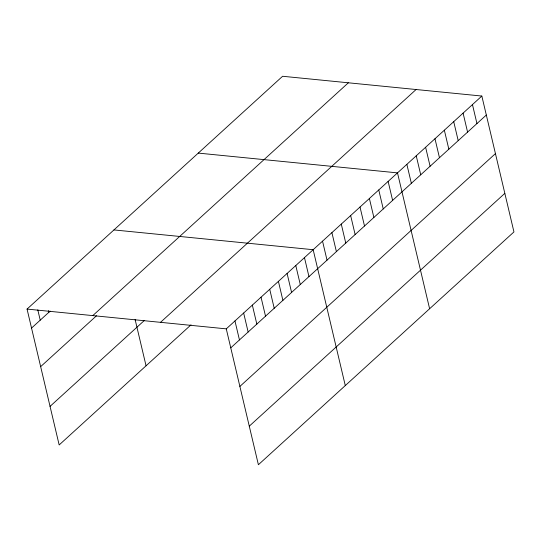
<?xml version="1.0" encoding="UTF-8"?>
<svg xmlns="http://www.w3.org/2000/svg" width="541" height="541" viewBox="0 0 541 541"><rect width="100%" height="100%" fill="white"/><g stroke="black" fill="none" stroke-linecap="round" stroke-linejoin="round"><path stroke-width="0.81" d="M191.034 324.823L59.165 444.952L27.05 309.08L282.605 76.267L481.835 96.048L513.95 231.92L258.395 464.733L226.273 328.86L481.835 96.048M31.54 328.076L50.157 311.109M92.795 315.606L348.35 82.8M40.656 366.642L96.514 315.755M50.049 406.379L144.433 320.394M160.528 322.335L416.09 89.522M230.764 347.849L486.318 115.037M239.886 386.423L495.441 153.61M249.279 426.159L504.834 193.347M198.27 153.096L397.5 172.877L429.615 308.749M113.941 229.925L313.165 249.705L345.286 385.571M27.05 309.08L226.273 328.86M472.462 104.582L476.952 123.578M463.089 113.123L467.58 132.112M453.723 121.657L458.207 140.646M444.35 130.192L448.841 149.188M434.978 138.733L439.468 157.722M425.611 147.267L430.102 166.256M416.239 155.801L420.729 174.797M406.866 164.342L411.356 183.331M388.127 181.411L392.617 200.4M378.761 189.952L383.244 208.941M369.388 198.486L373.878 217.475M360.015 207.02L364.506 226.01M350.649 215.561L355.133 234.551M341.276 224.096L345.767 243.085M331.904 232.63L336.394 251.619M322.537 241.164L327.028 260.16M304.475 257.617L308.965 276.613M295.785 265.536L300.275 284.525M287.095 273.448L291.585 292.444M278.412 281.367L282.896 300.356M269.722 289.279L274.213 308.275M261.033 297.198L265.523 316.187M252.343 305.11L256.833 324.106M243.653 313.029L248.143 332.018M234.963 320.941L239.453 339.937M135.094 319.433L146.056 365.797M48.541 310.662L48.92 312.245M37.796 309.871L40.23 320.157"/></g></svg>
